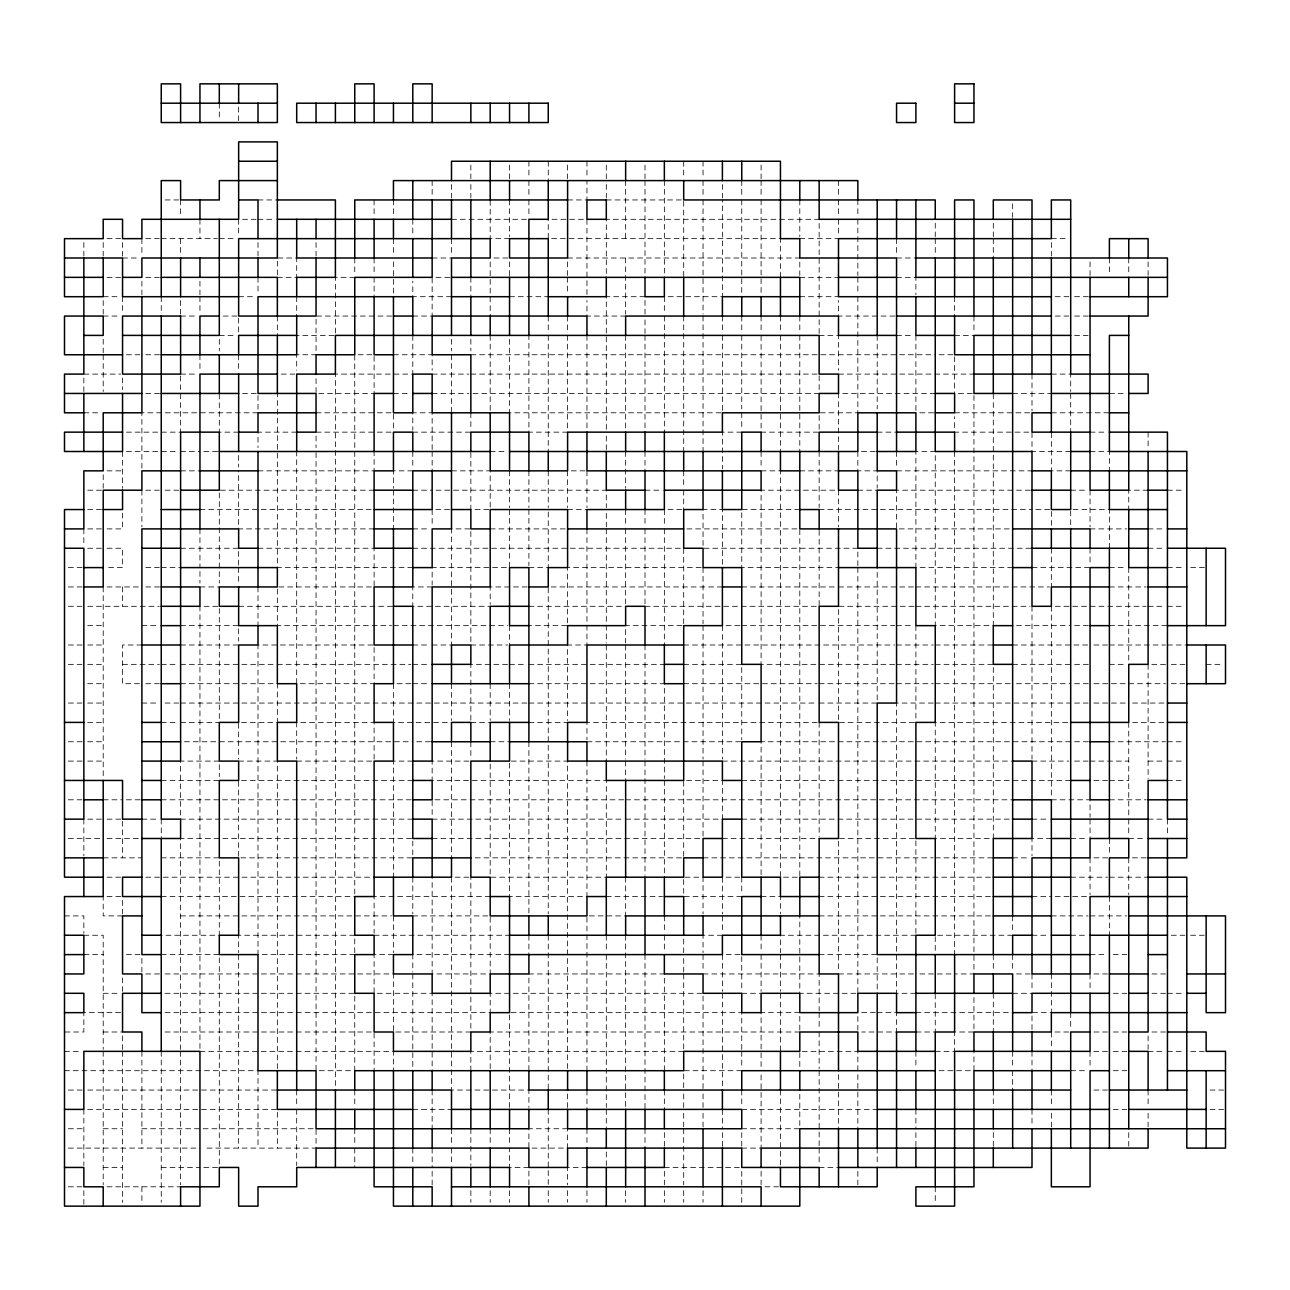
<?xml version="1.0" encoding="UTF-8"?>
<svg xmlns="http://www.w3.org/2000/svg" width="1290" height="1290" viewBox="0 0 1290 1290"><rect width="100%" height="100%" fill="white"/><g stroke="black" fill="none" stroke-linecap="round" stroke-linejoin="round"><path stroke-width="0.75" stroke-dasharray="5 3.75" d="M165.12 199.95L178.665 199.95M258 199.95L277.35 199.95M567.6 199.95L586.95 199.95L586.95 180.6M606.3 199.95L683.7 199.95L683.7 277.35M242.52 219.3L256.065 219.3M258 219.3L275.415 219.3M451.5 219.3L528.9 219.3M552.12 219.3L586.95 219.3L586.95 294.765M107.07 238.65L120.615 238.65M145.77 238.65L159.315 238.65M161.25 238.65L217.365 238.65M219.3 238.65L236.715 238.65M509.55 238.65L490.2 238.65L490.2 199.95M799.8 238.65L838.5 238.65M1051.35 238.65L1068.765 238.65M122.55 258L139.965 258M432.15 258L451.5 258M494.07 258L509.55 258M567.6 258L799.8 258L799.8 275.415M896.55 258L915.9 258M107.07 277.35L120.615 277.35M145.77 277.35L159.315 277.35M277.35 277.35L296.7 277.35L296.7 258L277.35 258L277.35 275.415M354.75 277.35L335.4 277.35L335.4 335.4L296.7 335.4M436.02 277.35L451.5 277.35M799.8 277.35L838.5 277.35M896.55 277.35L915.9 277.35L915.9 294.765M103.2 296.7L120.615 296.7M238.65 296.7L256.065 296.7M451.5 296.7L412.8 296.7L412.8 281.22M509.55 296.7L548.25 296.7M668.22 296.7L722.4 296.7L722.4 199.95M799.8 296.7L838.5 296.7M1055.22 296.7L1068.765 296.7M1074.57 296.7L1090.05 296.7M103.2 316.05L120.615 316.05M180.6 316.05L198.015 316.05M223.17 316.05L238.65 316.05L238.65 333.465M374.1 316.05L316.05 316.05L316.05 354.75L296.7 354.75L296.7 370.23M377.97 316.05L393.45 316.05M412.8 316.05L432.15 316.05L432.15 277.35M625.65 316.05L586.95 316.05L586.95 300.57M877.2 316.05L838.5 316.05L838.5 300.57M881.07 316.05L896.55 316.05M1055.22 316.05L1068.765 316.05M1074.57 316.05L1090.05 316.05M219.3 335.4L236.715 335.4M819.15 335.4L838.5 335.4L838.5 370.23M896.55 335.4L913.965 335.4M954.6 335.4L973.95 335.4M1074.57 335.4L1088.115 335.4M126.42 354.75L139.965 354.75M145.77 354.75L161.25 354.75M393.45 354.75L432.15 354.75L432.15 370.23M470.85 354.75L935.25 354.75M939.12 354.75L954.6 354.75L954.6 393.45M83.85 374.1L120.615 374.1M180.6 374.1L198.015 374.1M281.22 374.1L294.765 374.1M432.15 374.1L468.915 374.1M470.85 374.1L819.15 374.1L819.15 393.45L470.85 393.45M838.5 374.1L973.95 374.1M1051.35 374.1L1070.7 374.1L1070.7 391.515M145.77 393.45L161.25 393.45M242.52 393.45L258 393.45L258 412.8L141.9 412.8L141.9 470.85M393.45 393.45L410.865 393.45M432.15 393.45L468.915 393.45M935.25 393.45L838.5 393.45L838.5 449.565M958.47 393.45L973.95 393.45L973.95 973.95L954.6 973.95M1012.65 393.45L1051.35 393.45M1109.4 393.45L1126.815 393.45M83.85 412.8L101.265 412.8M316.05 412.8L393.45 412.8L393.45 430.215M919.77 412.8L935.25 412.8M954.6 412.8L1032 412.8M1051.35 412.8L1109.4 412.8M126.42 432.15L180.6 432.15L180.6 393.45M238.65 432.15L219.3 432.15L219.3 393.45M296.7 432.15L258 432.15L258 447.63M316.05 432.15L393.45 432.15M412.8 432.15L470.85 432.15M567.6 432.15L528.9 432.15L528.9 335.4M741.75 432.15L722.4 432.15L722.4 468.915M877.2 432.15L896.55 432.15M1090.05 432.15L1107.465 432.15M126.42 451.5L178.665 451.5M180.6 451.5L199.95 451.5M203.82 451.5L219.3 451.5M490.2 451.5L507.615 451.5M875.265 451.5L857.85 451.5L857.85 470.85L877.2 470.85L877.2 488.265M1070.7 451.5L1032 451.5L1032 432.15L954.6 432.15L954.6 416.67M1090.05 451.5L1109.4 451.5L1109.4 470.85M107.07 470.85L122.55 470.85M180.6 470.85L199.95 470.85M258 470.85L374.1 470.85L374.1 451.5M412.8 470.85L393.45 470.85L393.45 488.265M451.5 470.85L490.2 470.85L490.2 509.55L470.85 509.55L470.85 451.5M585.015 470.85L567.6 470.85L567.6 507.615M761.1 470.85L780.45 470.85L780.45 877.2L799.8 877.2L799.8 528.9L683.7 528.9M799.8 470.85L838.5 470.85M896.55 470.85L1032 470.85M1070.7 470.85L1051.35 470.85L1051.35 432.15M87.72 490.2L103.2 490.2M145.77 490.2L159.315 490.2M165.12 490.2L178.665 490.2M374.1 490.2L219.3 490.2L219.3 583.08M412.8 490.2L432.15 490.2M436.02 490.2L606.3 490.2L606.3 507.615M645 490.2L662.415 490.2M857.85 490.2L877.2 490.2M1012.65 490.2L896.55 490.2L896.55 528.9L1012.65 528.9M1016.52 490.2L1032 490.2M1070.7 490.2L1088.115 490.2M1148.1 490.2L1128.75 490.2L1128.75 509.55M1167.45 490.2L1184.865 490.2M87.72 509.55L103.2 509.55M199.95 509.55L374.1 509.55M449.565 509.55L432.15 509.55L432.15 526.965M567.6 509.55L586.95 509.55M681.765 509.55L664.35 509.55L664.35 526.965M799.8 509.55L741.75 509.55L741.75 567.6L838.5 567.6M819.15 509.55L1032 509.55M1035.87 509.55L1051.35 509.55L1051.35 526.965M87.72 528.9L103.2 528.9M107.07 528.9L122.55 528.9L122.55 509.55M374.1 528.9L238.65 528.9L238.65 470.85M412.8 528.9L430.215 528.9M490.2 528.9L567.6 528.9M1090.05 528.9L1126.815 528.9M1148.1 528.9L1165.515 528.9M87.72 548.25L103.2 548.25M107.07 548.25L122.55 548.25L122.55 567.6L107.07 567.6M180.6 548.25L238.65 548.25L238.65 565.665M258 548.25L374.1 548.25L374.1 586.95L277.35 586.95L277.35 625.65L391.515 625.65M412.8 548.25L683.7 548.25L683.7 625.65L625.65 625.65M877.2 548.25L1032 548.25M1148.1 548.25L1165.515 548.25M68.37 567.6L83.85 567.6M145.77 567.6L159.315 567.6M161.25 567.6L180.6 567.6M412.8 567.6L277.35 567.6L277.35 393.45M528.9 567.6L548.25 567.6L548.25 509.55M701.115 567.6L567.6 567.6L567.6 625.65L528.9 625.65M1012.65 567.6L915.9 567.6L915.9 451.5L935.25 451.5L935.25 625.65L993.3 625.65L993.3 393.45M1032 567.6L1090.05 567.6M1109.4 567.6L1126.815 567.6M1167.45 567.6L1184.865 567.6M1190.67 567.6L1206.15 567.6M68.37 586.95L83.85 586.95M107.07 586.95L141.9 586.95M145.77 586.95L161.25 586.95M199.95 586.95L219.3 586.95M432.15 586.95L412.8 586.95L412.8 606.3L490.2 606.3M509.55 586.95L490.2 586.95L490.2 604.365M513.42 586.95L528.9 586.95M722.4 586.95L548.25 586.95L548.25 913.965M741.75 586.95L836.565 586.95M838.5 586.95L913.965 586.95M915.9 586.95L1049.415 586.95M1109.4 586.95L1146.165 586.95M68.37 606.3L81.915 606.3M87.72 606.3L159.315 606.3M238.65 606.3L393.45 606.3M528.9 606.3L625.65 606.3M645 606.3L819.15 606.3L819.15 528.9M913.965 606.3L838.5 606.3L838.5 722.4L915.9 722.4M915.9 606.3L1030.065 606.3M1055.22 606.3L1146.165 606.3M1148.1 606.3L1165.515 606.3M1167.45 606.3L1184.865 606.3M87.72 625.65L103.2 625.65M141.9 625.65L159.315 625.65M180.6 625.65L238.65 625.65L238.65 641.13M393.45 625.65L507.615 625.65M739.815 625.65L722.4 625.65L722.4 759.165M741.75 625.65L894.615 625.65M896.55 625.65L913.965 625.65M1016.52 625.65L1070.7 625.65M1074.57 625.65L1090.05 625.65M1109.4 625.65L1167.45 625.65M68.37 645L83.85 645M87.72 645L103.2 645M141.9 645L122.55 645L122.55 683.7L141.9 683.7M180.6 645L238.65 645M412.8 645L430.215 645M432.15 645L451.5 645L451.5 528.9L470.85 528.9L470.85 643.065M470.85 645L507.615 645M683.7 645L894.615 645M896.55 645L933.315 645M935.25 645L993.3 645M1012.65 645L1090.05 645M1093.92 645L1107.465 645M1109.4 645L1165.515 645M1167.45 645L1186.8 645M68.37 664.35L81.915 664.35M87.72 664.35L103.2 664.35M122.55 664.35L159.315 664.35M161.25 664.35L178.665 664.35M180.6 664.35L275.415 664.35M277.35 664.35L410.865 664.35M412.8 664.35L430.215 664.35M507.615 664.35L470.85 664.35L470.85 720.465M509.55 664.35L526.965 664.35M528.9 664.35L664.35 664.35M683.7 664.35L741.75 664.35L741.75 739.815M894.615 664.35L761.1 664.35L761.1 490.2L838.5 490.2L838.5 526.965M896.55 664.35L933.315 664.35M935.25 664.35L993.3 664.35L993.3 838.5L935.25 838.5L935.25 722.4L1068.765 722.4M1012.65 664.35L1070.7 664.35M1074.57 664.35L1090.05 664.35M1109.4 664.35L1126.815 664.35M1165.515 664.35L1148.1 664.35L1148.1 778.515M1171.32 664.35L1184.865 664.35M1206.15 664.35L1223.565 664.35M87.72 683.7L103.2 683.7M145.77 683.7L159.315 683.7M180.6 683.7L277.35 683.7L277.35 722.4L238.65 722.4L238.65 759.165M410.865 683.7L393.45 683.7L393.45 722.4L451.5 722.4M412.8 683.7L430.215 683.7M528.9 683.7L664.35 683.7L664.35 778.515M683.7 683.7L817.215 683.7M819.15 683.7L894.615 683.7M896.55 683.7L933.315 683.7M935.25 683.7L1012.65 683.7M1016.52 683.7L1070.7 683.7M1074.57 683.7L1090.05 683.7M1093.92 683.7L1126.815 683.7M1128.75 683.7L1165.515 683.7M1171.32 683.7L1184.865 683.7M68.37 703.05L81.915 703.05M87.72 703.05L103.2 703.05M141.9 703.05L159.315 703.05M165.12 703.05L178.665 703.05M180.6 703.05L526.965 703.05M528.9 703.05L817.215 703.05M819.15 703.05L877.2 703.05L877.2 567.6M933.315 703.05L896.55 703.05L896.55 993.3L915.9 993.3M935.25 703.05L1070.7 703.05M1074.57 703.05L1088.115 703.05M1093.92 703.05L1126.815 703.05M1132.62 703.05L1167.45 703.05M87.72 722.4L103.2 722.4M161.25 722.4L178.665 722.4M180.6 722.4L219.3 722.4M470.85 722.4L490.2 722.4M528.9 722.4L567.6 722.4M817.215 722.4L586.95 722.4L586.95 739.815M1132.62 722.4L1165.515 722.4M68.37 741.75L83.85 741.75M87.72 741.75L103.2 741.75M184.47 741.75L412.8 741.75M416.67 741.75L432.15 741.75M490.2 741.75L509.55 741.75M586.95 741.75L741.75 741.75M1070.7 741.75L761.1 741.75L761.1 877.2M1074.57 741.75L1090.05 741.75M1109.4 741.75L1165.515 741.75M1167.45 741.75L1184.865 741.75M68.37 761.1L83.85 761.1M87.72 761.1L103.2 761.1M238.65 761.1L277.35 761.1L277.35 1070.7M296.7 761.1L374.1 761.1M412.8 761.1L393.45 761.1L393.45 877.2M468.915 761.1L432.15 761.1L432.15 780.45L606.3 780.45L606.3 877.2L490.2 877.2L490.2 761.1M722.4 761.1L1012.65 761.1M1032 761.1L1068.765 761.1M1074.57 761.1L1088.115 761.1M1090.05 761.1L1128.75 761.1M1148.1 761.1L1165.515 761.1M1167.45 761.1L1184.865 761.1M161.25 780.45L219.3 780.45M412.8 780.45L238.65 780.45L238.65 857.85L412.8 857.85L412.8 838.5L180.6 838.5L180.6 1049.415M741.75 780.45L1070.7 780.45M1093.92 780.45L1107.465 780.45M1109.4 780.45L1128.75 780.45M1167.45 780.45L1184.865 780.45M68.37 799.8L81.915 799.8M103.2 799.8L122.55 799.8M126.42 799.8L141.9 799.8M161.25 799.8L412.8 799.8M623.715 799.8L432.15 799.8L432.15 817.215M625.65 799.8L1012.65 799.8M1051.35 799.8L1090.05 799.8L1090.05 817.215M1109.4 799.8L1146.165 799.8M87.72 819.15L103.2 819.15M107.07 819.15L122.55 819.15L122.55 857.85M141.9 819.15L159.315 819.15M412.8 819.15L180.6 819.15L180.6 761.1L219.3 761.1L219.3 776.58M432.15 819.15L623.715 819.15M625.65 819.15L722.4 819.15L722.4 780.45L683.7 780.45L683.7 857.85L470.85 857.85M741.75 819.15L1012.65 819.15M1032 819.15L1049.415 819.15M1148.1 819.15L1165.515 819.15M68.37 838.5L103.2 838.5M107.07 838.5L141.9 838.5M432.15 838.5L703.05 838.5M722.4 838.5L819.15 838.5M1051.35 838.5L1032 838.5L1032 855.915M1070.7 838.5L1088.115 838.5M1128.75 838.5L1146.165 838.5M103.2 857.85L141.9 857.85M161.25 857.85L219.3 857.85L219.3 935.25L161.25 935.25M703.05 857.85L933.315 857.85M935.25 857.85L993.3 857.85M1012.65 857.85L1030.065 857.85M1093.92 857.85L1109.4 857.85M1146.165 857.85L1128.75 857.85L1128.75 894.615M107.07 877.2L120.615 877.2M145.77 877.2L374.1 877.2M468.915 877.2L451.5 877.2L451.5 1090.05L528.9 1090.05L528.9 1107.465M739.815 877.2L722.4 877.2L722.4 913.965M819.15 877.2L993.3 877.2M1070.7 877.2L1107.465 877.2M1109.4 877.2L1148.1 877.2M107.07 896.55L122.55 896.55M161.25 896.55L354.75 896.55M490.2 896.55L374.1 896.55L374.1 933.315M606.3 896.55L662.415 896.55M741.75 896.55L683.7 896.55L683.7 877.2L703.05 877.2L703.05 913.965M761.1 896.55L780.45 896.55L780.45 913.965M819.15 896.55L993.3 896.55M1032 896.55L1051.35 896.55M1055.22 896.55L1090.05 896.55M64.5 915.9L83.85 915.9L83.85 933.315M122.55 915.9L103.2 915.9L103.2 896.55M180.6 915.9L391.515 915.9M412.8 915.9L490.2 915.9L490.2 973.95L432.15 973.95L432.15 877.2M819.15 915.9L993.3 915.9M1051.35 915.9L1088.115 915.9M1090.05 915.9L1126.815 915.9M83.85 935.25L103.2 935.25L103.2 1049.415M374.1 935.25L509.55 935.25M722.4 935.25L703.05 935.25L703.05 952.665M915.9 935.25L780.45 935.25L780.45 952.665M1012.65 935.25L935.25 935.25L935.25 952.665M1032 935.25L1049.415 935.25M1070.7 935.25L1088.115 935.25M1171.32 935.25L1184.865 935.25M1190.67 935.25L1204.215 935.25M83.85 954.6L103.2 954.6M126.42 954.6L139.965 954.6M161.25 954.6L219.3 954.6L219.3 1165.515M354.75 954.6L258 954.6L258 645L374.1 645L374.1 683.7L296.7 683.7L296.7 451.5M393.45 954.6L374.1 954.6L374.1 993.3L432.15 993.3L432.15 1070.7M509.55 954.6L412.8 954.6L412.8 972.015M726.27 954.6L741.75 954.6L741.75 991.365M819.15 954.6L877.2 954.6L877.2 991.365M1090.05 954.6L1107.465 954.6M1113.27 954.6L1126.815 954.6M145.77 973.95L161.25 973.95M165.12 973.95L393.45 973.95L393.45 1032L470.85 1032L470.85 877.2M703.05 973.95L819.15 973.95L819.15 1010.715M838.5 973.95L915.9 973.95M919.77 973.95L952.665 973.95M1016.52 973.95L1030.065 973.95M1093.92 973.95L1107.465 973.95M1151.97 973.95L1165.515 973.95M103.2 993.3L120.615 993.3M165.12 993.3L354.75 993.3L354.75 1070.7L316.05 1070.7L316.05 451.5M741.75 993.3L761.1 993.3M855.915 993.3L799.8 993.3L799.8 915.9M1012.65 993.3L1032 993.3M1113.27 993.3L1126.815 993.3M1151.97 993.3L1165.515 993.3M1167.45 993.3L1184.865 993.3M120.615 1012.65L83.85 1012.65L83.85 1032L64.5 1032M165.12 1012.65L490.2 1012.65L490.2 993.3L703.05 993.3L703.05 1090.05M861.72 1012.65L875.265 1012.65M877.2 1012.65L896.55 1012.65L896.55 1032L861.72 1032M915.9 1012.65L1012.65 1012.65M103.2 1032L122.55 1032M165.12 1032L374.1 1032L374.1 1070.7M799.8 1032L490.2 1032L490.2 1070.7M915.9 1032L935.25 1032L935.25 993.3M1068.765 1032L1051.35 1032L1051.35 1049.415M1093.92 1032L1107.465 1032M1113.27 1032L1126.815 1032M1151.97 1032L1165.515 1032M64.5 1051.35L81.915 1051.35M199.95 1051.35L393.45 1051.35L393.45 1070.7M683.7 1051.35L470.85 1051.35L470.85 1070.7M935.25 1051.35L954.6 1051.35L954.6 1032L973.95 1032L973.95 993.3M1107.465 1051.35L1090.05 1051.35L1090.05 1068.765M1113.27 1051.35L1126.815 1051.35M1148.1 1051.35L1165.515 1051.35M1167.45 1051.35L1184.865 1051.35M1190.67 1051.35L1204.215 1051.35M64.5 1070.7L258 1070.7L258 1148.1M741.75 1070.7L683.7 1070.7L683.7 1088.115M939.12 1070.7L973.95 1070.7L973.95 1051.35M1070.7 1070.7L1088.115 1070.7M1113.27 1070.7L1126.815 1070.7M68.37 1090.05L83.85 1090.05M87.72 1090.05L277.35 1090.05M1093.92 1090.05L1107.465 1090.05M1210.02 1090.05L1223.565 1090.05M87.72 1109.4L277.35 1109.4L277.35 1148.1M412.8 1109.4L451.5 1109.4M741.75 1109.4L877.2 1109.4M1113.27 1109.4L1126.815 1109.4M1210.02 1109.4L1223.565 1109.4M68.37 1128.75L83.85 1128.75M103.2 1128.75L122.55 1128.75M141.9 1128.75L316.05 1128.75L316.05 1148.1L203.82 1148.1M741.75 1128.75L799.8 1128.75L799.8 1090.05M68.37 1148.1L199.95 1148.1M741.75 1148.1L761.1 1148.1L761.1 1074.57M103.2 1167.45L122.55 1167.45M161.25 1167.45L199.95 1167.45M203.82 1167.45L219.3 1167.45M586.95 1167.45L567.6 1167.45L567.6 1184.865M664.35 1167.45L739.815 1167.45M819.15 1167.45L838.5 1167.45M68.37 1186.8L81.915 1186.8M107.07 1186.8L180.6 1186.8M764.97 1186.8L778.515 1186.8M1167.45 819.15L1167.45 836.565M1148.1 261.87L1148.1 275.415M1148.1 432.15L1148.1 449.565M1148.1 1035.87L1148.1 1049.415M1148.1 1090.05L1148.1 1107.465M1148.1 1113.27L1148.1 1126.815M1128.75 258L1128.75 275.415M1128.75 567.6L1128.75 662.415M1128.75 722.4L1128.75 817.215M1128.75 819.15L1128.75 836.565M1128.75 1132.62L1128.75 1146.165M1109.4 258L1109.4 275.415M1109.4 548.25L1109.4 509.55L1070.7 509.55L1070.7 526.965M1109.4 838.5L1109.4 855.915M1109.4 896.55L1109.4 935.25M1090.05 261.87L1090.05 275.415M1090.05 490.2L1090.05 526.965M1090.05 548.25L1090.05 565.665M1090.05 819.15L1090.05 838.5M1090.05 857.85L1090.05 894.615M1090.05 973.95L1090.05 991.365M1070.7 393.45L1070.7 432.15M1070.7 1012.65L1070.7 1030.065M1051.35 242.52L1051.35 256.065M1051.35 548.25L1051.35 586.95M1051.35 606.3L1051.35 797.865M1051.35 973.95L1051.35 1012.65L1032 1012.65L1032 1032M1051.35 1090.05L1051.35 1107.465M1051.35 1113.27L1051.35 1128.75M1032 374.1L1032 410.865M1032 606.3L1032 759.165M1032 973.95L1032 991.365M1032 1051.35L1032 1070.7M1032 1109.4L1032 1126.815M1012.65 203.82L1012.65 217.365M1012.65 915.9L1012.65 933.315M1012.65 954.6L1012.65 972.015M1012.65 1051.35L1012.65 1068.765M1012.65 1070.7L1012.65 1090.05M993.3 223.17L993.3 236.715M993.3 238.65L993.3 258M993.3 954.6L993.3 972.015M993.3 993.3L993.3 1032M993.3 1090.05L993.3 1107.465M993.3 1132.62L993.3 1148.1M973.95 316.05L973.95 333.465M954.6 296.7L954.6 316.05M954.6 451.5L954.6 954.6M935.25 223.17L935.25 236.715M935.25 238.65L935.25 256.065M935.25 1186.8L935.25 1204.215M915.9 335.4L915.9 410.865M915.9 625.65L915.9 720.465M915.9 933.315L915.9 838.5L838.5 838.5L838.5 972.015M915.9 1051.35L915.9 1068.765M915.9 1109.4L915.9 1128.75M915.9 1132.62L915.9 1148.1M896.55 238.65L896.55 256.065M896.55 451.5L896.55 468.915M877.2 335.4L877.2 408.93M877.2 1148.1L877.2 1165.515M857.85 199.95L857.85 217.365M857.85 219.3L857.85 275.415M857.85 277.35L857.85 294.765M857.85 296.7L857.85 412.8L819.15 412.8L819.15 432.15L761.1 432.15L761.1 335.4M857.85 565.665L857.85 548.25L703.05 548.25L703.05 509.55L722.4 509.55L722.4 567.6M857.85 567.6L857.85 993.3M857.85 1016.52L857.85 1030.065M857.85 1070.7L857.85 1051.35L799.8 1051.35L799.8 1068.765M857.85 1074.57L857.85 1128.75M857.85 1171.32L857.85 1184.865M838.5 180.6L838.5 198.015M838.5 199.95L838.5 217.365M838.5 219.3L838.5 236.715M838.5 1074.57L838.5 1128.75M819.15 333.465L819.15 219.3L606.3 219.3L606.3 277.35M819.15 451.5L819.15 507.615M819.15 722.4L819.15 836.565M819.15 1012.65L819.15 1030.065M819.15 1032L819.15 1068.765M819.15 1070.7L819.15 1146.165M819.15 1148.1L819.15 1165.515M799.8 199.95L799.8 236.715M799.8 316.05L799.8 333.465M799.8 335.4L799.8 451.5M799.8 1030.065L799.8 1012.65L761.1 1012.65L761.1 1070.7M780.45 277.35L780.45 238.65L548.25 238.65L548.25 219.3M780.45 316.05L780.45 333.465M780.45 335.4L780.45 451.5M780.45 954.6L780.45 991.365M780.45 993.3L780.45 1051.35M780.45 1090.05L780.45 1167.45M761.1 165.12L761.1 178.665M761.1 180.6L761.1 198.015M761.1 199.95L761.1 296.7M761.1 316.05L761.1 333.465M761.1 451.5L761.1 468.915M761.1 935.25L761.1 952.665M761.1 954.6L761.1 991.365M761.1 1171.32L761.1 1184.865M741.75 180.6L741.75 198.015M741.75 199.95L741.75 294.765M741.75 316.05L741.75 333.465M741.75 335.4L741.75 408.93M741.75 412.8L741.75 430.215M741.75 877.2L741.75 894.615M741.75 1049.415L741.75 1012.65L509.55 1012.65L509.55 1107.465M741.75 1051.35L741.75 1068.765M741.75 1090.05L741.75 1107.465M741.75 1132.62L741.75 1146.165M741.75 1171.32L741.75 1206.15M722.4 184.47L722.4 198.015M722.4 316.05L722.4 333.465M722.4 335.4L722.4 412.8L509.55 412.8L509.55 335.4M722.4 915.9L722.4 933.315M722.4 954.6L722.4 991.365M722.4 993.3L722.4 1090.05M722.4 1109.4L722.4 1128.75M722.4 1132.62L722.4 1148.1M703.05 161.25L703.05 178.665M703.05 180.6L703.05 198.015M703.05 199.95L703.05 314.115M703.05 316.05L703.05 451.5M703.05 567.6L703.05 623.715M703.05 625.65L703.05 759.165M703.05 761.1L703.05 836.565M703.05 954.6L703.05 972.015M703.05 1093.92L703.05 1107.465M703.05 1113.27L703.05 1128.75M703.05 1190.67L703.05 1202.28M683.7 161.25L683.7 178.665M683.7 316.05L683.7 451.5M683.7 470.85L683.7 488.265M683.7 490.2L683.7 509.55M683.7 939.12L683.7 952.665M683.7 958.47L683.7 972.015M683.7 973.95L683.7 1049.415M683.7 1093.92L683.7 1107.465M683.7 1113.27L683.7 1126.815M683.7 1128.75L683.7 1184.865M683.7 1190.67L683.7 1202.28M664.35 180.6L664.35 275.415M664.35 296.7L664.35 314.115M664.35 316.05L664.35 432.15M664.35 528.9L664.35 645M664.35 780.45L664.35 877.2M664.35 915.9L664.35 933.315M664.35 935.25L664.35 952.665M664.35 1070.7L664.35 973.95L528.9 973.95L528.9 1070.7M664.35 1090.05L664.35 1109.4M664.35 1132.62L664.35 1146.165M664.35 1171.32L664.35 1184.865M664.35 1190.67L664.35 1202.28M645 165.12L645 178.665M645 180.6L645 277.35M645 314.115L645 296.7L606.3 296.7L606.3 430.215M645 319.92L645 333.465M645 335.4L645 432.15M645 451.5L645 470.85M645 509.55L645 526.965M645 528.9L645 604.365M645 645L645 759.165M645 761.1L645 875.265M645 954.6L645 1109.4M645 1128.75L645 1148.1M625.65 180.6L625.65 238.65M625.65 258L625.65 314.115M625.65 335.4L625.65 430.215M625.65 451.5L625.65 488.265M625.65 509.55L625.65 526.965M625.65 528.9L625.65 604.365M625.65 629.52L625.65 643.065M625.65 645L625.65 759.165M625.65 761.1L625.65 780.45M625.65 877.2L625.65 915.9L586.95 915.9L586.95 1070.7M625.65 935.25L625.65 1107.465M625.65 1190.67L625.65 1202.28M606.3 165.12L606.3 178.665M606.3 184.47L606.3 198.015M606.3 436.02L606.3 449.565M606.3 513.42L606.3 526.965M606.3 528.9L606.3 643.065M606.3 645L606.3 761.1M606.3 935.25L606.3 952.665M606.3 954.6L606.3 1107.465M606.3 1109.4L606.3 1128.75M606.3 1151.97L606.3 1165.515M586.95 161.25L586.95 178.665M586.95 335.4L586.95 430.215M586.95 470.85L586.95 507.615M586.95 528.9L586.95 645L567.6 645L567.6 720.465M586.95 761.1L586.95 896.55L509.55 896.55L509.55 761.1L567.6 761.1L567.6 1070.7M586.95 1090.05L586.95 1109.4M586.95 1128.75L586.95 1146.165M586.95 1190.67L586.95 1202.28M567.6 165.12L567.6 178.665M567.6 261.87L567.6 275.415M567.6 277.35L567.6 294.765M567.6 316.05L567.6 333.465M567.6 335.4L567.6 430.215M567.6 1093.92L567.6 1107.465M567.6 1190.67L567.6 1202.28M548.25 161.25L548.25 180.6M548.25 316.05L548.25 333.465M548.25 335.4L548.25 451.5M548.25 470.85L548.25 507.615M548.25 935.25L548.25 1090.05M548.25 1109.4L548.25 1184.865M548.25 1190.67L548.25 1202.28M528.9 161.25L528.9 178.665M528.9 180.6L528.9 198.015M528.9 199.95L528.9 217.365M528.9 470.85L528.9 507.615M528.9 509.55L528.9 565.665M528.9 741.75L528.9 915.9M528.9 935.25L528.9 954.6M528.9 1184.865L528.9 1167.45L509.55 1167.45L509.55 1148.1M509.55 165.12L509.55 178.665M509.55 199.95L509.55 236.715M509.55 261.87L509.55 277.35M509.55 470.85L509.55 507.615M509.55 509.55L509.55 567.6L432.15 567.6L432.15 585.015M509.55 625.65L509.55 645M509.55 683.7L509.55 720.465M509.55 1128.75L509.55 1146.165M509.55 1190.67L509.55 1202.28M490.2 261.87L490.2 316.05M490.2 335.4L490.2 412.8M490.2 683.7L490.2 720.465M490.2 1128.75L490.2 1146.165M490.2 1190.67L490.2 1202.28M470.85 165.12L470.85 178.665M470.85 184.47L470.85 198.015M470.85 277.35L470.85 296.7M470.85 339.27L470.85 350.88M470.85 412.8L470.85 430.215M470.85 741.75L470.85 759.165M470.85 1128.75L470.85 1165.515M470.85 1190.67L470.85 1202.28M451.5 184.47L451.5 198.015M451.5 238.65L451.5 256.065M451.5 339.27L451.5 350.88M451.5 354.75L451.5 412.8M451.5 683.7L451.5 720.465M451.5 741.75L451.5 857.85M451.5 1128.75L451.5 1146.165M451.5 1148.1L451.5 1165.515M432.15 180.6L432.15 198.015M432.15 449.565L432.15 412.8L412.8 412.8L412.8 430.215M432.15 451.5L432.15 470.85M432.15 1090.05L432.15 1128.75M432.15 1148.1L432.15 1167.45M432.15 1171.32L432.15 1186.8M412.8 219.3L412.8 236.715M412.8 335.4L412.8 374.1L335.4 374.1L335.4 1090.05M412.8 451.5L412.8 468.915M412.8 877.2L412.8 913.965M412.8 973.95L412.8 1070.7M412.8 1148.1L412.8 1165.515M393.45 199.95L393.45 217.365M393.45 238.65L393.45 256.065M393.45 261.87L393.45 296.7M393.45 490.2L393.45 528.9M393.45 915.9L393.45 952.665M374.1 199.95L374.1 217.365M374.1 258L374.1 275.415M374.1 277.35L374.1 296.7M374.1 759.165L374.1 722.4L296.7 722.4L296.7 759.165M354.75 258L354.75 275.415M354.75 447.63L354.75 354.75L374.1 354.75L374.1 393.45L316.05 393.45L316.05 374.1M354.75 451.5L354.75 894.615M354.75 952.665L354.75 935.25L238.65 935.25L238.65 952.665M354.75 1090.05L354.75 1107.465M354.75 1128.75L354.75 1146.165M354.75 1148.1L354.75 1167.45M316.05 242.52L316.05 256.065M316.05 436.02L316.05 447.63M296.7 296.7L296.7 316.05M296.7 1090.05L296.7 1107.465M296.7 1109.4L296.7 1165.515M277.35 316.05L277.35 335.4M258 242.52L258 256.065M258 277.35L258 294.765M258 586.95L258 625.65M238.65 107.07L238.65 120.615M238.65 219.3L238.65 236.715M238.65 354.75L238.65 370.23M238.65 455.37L238.65 466.98M238.65 567.6L238.65 583.08M238.65 954.6L238.65 1148.1M219.3 103.2L219.3 120.615M219.3 339.27L219.3 350.88M219.3 718.53L219.3 606.3L199.95 606.3L199.95 1049.415M199.95 219.3L199.95 238.65M199.95 281.22L199.95 294.765M199.95 296.7L199.95 314.115M199.95 354.75L199.95 370.23M199.95 528.9L199.95 567.6M199.95 571.47L199.95 583.08M180.6 199.95L180.6 217.365M180.6 238.65L180.6 256.065M180.6 300.57L180.6 314.115M180.6 376.035L180.6 389.58M180.6 1051.35L180.6 1184.865M161.25 296.7L161.25 314.115M161.25 819.15L161.25 838.5M161.25 1051.35L161.25 1202.28M141.9 238.65L141.9 256.065M141.9 281.22L141.9 294.765M141.9 490.2L141.9 526.965M141.9 958.47L141.9 972.015M141.9 1051.35L141.9 1148.1M141.9 1186.8L141.9 1202.28M122.55 242.52L122.55 256.065M122.55 296.7L122.55 314.115M122.55 377.97L122.55 389.58M122.55 451.5L122.55 488.265M122.55 586.95L122.55 606.3M122.55 900.42L122.55 913.965M122.55 977.82L122.55 991.365M122.55 1035.87L122.55 1049.415M122.55 1051.35L122.55 1202.28M103.2 242.52L103.2 256.065M103.2 300.57L103.2 314.115M103.2 339.27L103.2 352.815M103.2 354.75L103.2 391.515M103.2 474.72L103.2 488.265M103.2 586.95L103.2 776.58M103.2 1051.35L103.2 1184.865M83.85 242.52L83.85 256.065M83.85 377.97L83.85 391.515M83.85 528.9L83.85 546.315M83.85 819.15L83.85 855.915M83.85 1109.4L83.85 1165.515M83.85 1190.67L83.85 1204.215M567.6 1128.75L528.9 1128.75L528.9 1148.1L567.6 1148.1L567.6 1128.75"/><path stroke-width="1.5" d="M161.25 103.2L277.35 103.2M954.6 103.2L973.95 103.2M238.65 161.25L277.35 161.25M277.35 180.6L219.3 180.6L219.3 199.95L180.6 199.95L180.6 180.6L161.25 180.6L161.25 296.7M238.65 199.95L258 199.95L258 238.65M277.35 199.95L335.4 199.95L335.4 277.35L296.7 277.35L296.7 296.7M567.6 199.95L354.75 199.95L354.75 258M277.35 219.3L451.5 219.3M1070.7 219.3L819.15 219.3L819.15 180.6M64.5 258L122.55 258L122.55 296.7L238.65 296.7M432.15 258L296.7 258L296.7 219.3M915.9 258L1167.45 258L1167.45 296.7L1090.05 296.7M64.5 277.35L103.2 277.35M122.55 277.35L141.9 277.35L141.9 258L277.35 258L277.35 141.9L238.65 141.9L238.65 219.3L141.9 219.3L141.9 238.65L122.55 238.65L122.55 219.3L103.2 219.3L103.2 238.65L64.5 238.65L64.5 296.7L103.2 296.7L103.2 258M161.25 277.35L277.35 277.35L277.35 316.05M451.5 277.35L799.8 277.35L799.8 316.05M838.5 277.35L896.55 277.35M1167.45 277.35L915.9 277.35L915.9 199.95M451.5 296.7L509.55 296.7M548.25 296.7L606.3 296.7L606.3 277.35M799.8 296.7L722.4 296.7L722.4 316.05M1051.35 296.7L838.5 296.7L838.5 238.65L1051.35 238.65L1051.35 199.95L1070.7 199.95L1070.7 374.1L1148.1 374.1L1148.1 393.45L1128.75 393.45M219.3 316.05L199.95 316.05L199.95 354.75M393.45 316.05L412.8 316.05M896.55 316.05L1051.35 316.05M1090.05 316.05L1148.1 316.05L1148.1 277.35M83.85 335.4L103.2 335.4L103.2 316.05L64.5 316.05L64.5 354.75L122.55 354.75M122.55 335.4L219.3 335.4L219.3 219.3M296.7 335.4L238.65 335.4L238.65 354.75M896.55 335.4L838.5 335.4L838.5 316.05L625.65 316.05L625.65 335.4M954.6 335.4L915.9 335.4L915.9 296.7M1070.7 335.4L973.95 335.4L973.95 393.45L1012.65 393.45M1128.75 335.4L1109.4 335.4L1109.4 451.5L1186.8 451.5L1186.8 857.85L1148.1 857.85M161.25 354.75L296.7 354.75L296.7 316.05M393.45 354.75L374.1 354.75L374.1 296.7M1090.05 354.75L954.6 354.75L954.6 316.05M277.35 374.1L199.95 374.1L199.95 528.9M973.95 374.1L1051.35 374.1M64.5 393.45L141.9 393.45M161.25 393.45L238.65 393.45M393.45 393.45L374.1 393.45L374.1 451.5M412.8 393.45L432.15 393.45M935.25 393.45L954.6 393.45L954.6 412.8L935.25 412.8M1051.35 393.45L1109.4 393.45M83.85 412.8L64.5 412.8L64.5 374.1L83.85 374.1L83.85 258M316.05 412.8L258 412.8L258 432.15L238.65 432.15M1051.35 412.8L1032 412.8L1032 432.15L1090.05 432.15M1109.4 412.8L1128.75 412.8M122.55 432.15L64.5 432.15L64.5 451.5L122.55 451.5L122.55 393.45M296.7 432.15L316.05 432.15L316.05 393.45L258 393.45L258 296.7L412.8 296.7L412.8 335.4M877.2 432.15L819.15 432.15L819.15 451.5M896.55 432.15L954.6 432.15L954.6 451.5M1109.4 432.15L1167.45 432.15L1167.45 819.15L1186.8 819.15M219.3 451.5L490.2 451.5M509.55 451.5L857.85 451.5L857.85 412.8L915.9 412.8L915.9 451.5L877.2 451.5M1070.7 451.5L1090.05 451.5M180.6 470.85L141.9 470.85L141.9 490.2L103.2 490.2L103.2 586.95L83.85 586.95M199.95 470.85L258 470.85M451.5 470.85L412.8 470.85L412.8 586.95L374.1 586.95L374.1 645L412.8 645M799.8 470.85L780.45 470.85L780.45 451.5M838.5 470.85L857.85 470.85L857.85 548.25L877.2 548.25M1032 470.85L1051.35 470.85L1051.35 509.55L1070.7 509.55L1070.7 432.15M1070.7 470.85L1186.8 470.85M180.6 490.2L219.3 490.2L219.3 432.15L180.6 432.15L180.6 761.1L141.9 761.1M374.1 490.2L412.8 490.2M645 490.2L606.3 490.2L606.3 451.5M664.35 490.2L761.1 490.2L761.1 470.85L586.95 470.85L586.95 432.15M857.85 490.2L838.5 490.2L838.5 451.5M1032 490.2L1070.7 490.2M1148.1 490.2L1167.45 490.2M83.85 509.55L64.5 509.55L64.5 877.2L103.2 877.2M103.2 509.55L122.55 509.55L122.55 490.2M161.25 509.55L199.95 509.55M374.1 509.55L432.15 509.55L432.15 470.85M451.5 509.55L470.85 509.55L470.85 528.9L490.2 528.9M799.8 509.55L819.15 509.55L819.15 528.9M1167.45 509.55L1109.4 509.55L1109.4 470.85M64.5 528.9L83.85 528.9L83.85 470.85L103.2 470.85L103.2 412.8L141.9 412.8L141.9 296.7M374.1 528.9L412.8 528.9M567.6 528.9L683.7 528.9M1012.65 528.9L1090.05 528.9L1090.05 548.25M1128.75 528.9L1148.1 528.9M1167.45 528.9L1186.8 528.9M64.5 548.25L83.85 548.25L83.85 819.15L64.5 819.15M141.9 548.25L180.6 548.25M258 548.25L238.65 548.25L238.65 528.9L141.9 528.9L141.9 954.6L161.25 954.6M412.8 548.25L374.1 548.25L374.1 470.85L393.45 470.85L393.45 432.15L412.8 432.15L412.8 451.5M1032 548.25L1148.1 548.25M1167.45 548.25L1225.5 548.25L1225.5 625.65L1167.45 625.65M83.85 567.6L103.2 567.6M180.6 567.6L277.35 567.6L277.35 586.95L219.3 586.95L219.3 606.3L238.65 606.3M412.8 567.6L432.15 567.6L432.15 528.9L451.5 528.9L451.5 412.8M838.5 567.6L915.9 567.6L915.9 625.65L935.25 625.65L935.25 722.4L915.9 722.4L915.9 838.5L935.25 838.5L935.25 935.25L915.9 935.25L915.9 1051.35M1012.65 567.6L1032 567.6M1109.4 567.6L1090.05 567.6L1090.05 799.8L1109.4 799.8M1167.45 567.6L1128.75 567.6L1128.75 509.55M161.25 586.95L199.95 586.95L199.95 606.3L161.25 606.3M528.9 586.95L548.25 586.95L548.25 567.6L567.6 567.6L567.6 509.55L490.2 509.55L490.2 586.95L432.15 586.95L432.15 761.1L412.8 761.1M722.4 586.95L741.75 586.95M1109.4 586.95L1051.35 586.95L1051.35 606.3L1032 606.3L1032 451.5L935.25 451.5L935.25 258M1148.1 586.95L1186.8 586.95M393.45 606.3L412.8 606.3L412.8 838.5L432.15 838.5M528.9 606.3L490.2 606.3L490.2 683.7M161.25 625.65L180.6 625.65M528.9 625.65L509.55 625.65L509.55 567.6L528.9 567.6L528.9 741.75M1012.65 625.65L993.3 625.65L993.3 664.35L1012.65 664.35M1090.05 625.65L1109.4 625.65M141.9 645L180.6 645M683.7 645L586.95 645L586.95 722.4L567.6 722.4L567.6 761.1L722.4 761.1L722.4 780.45L741.75 780.45M993.3 645L1012.65 645M1186.8 645L1225.5 645L1225.5 683.7L1186.8 683.7M432.15 664.35L470.85 664.35L470.85 645L451.5 645L451.5 683.7M664.35 664.35L683.7 664.35M161.25 683.7L180.6 683.7M432.15 683.7L528.9 683.7M683.7 683.7L664.35 683.7L664.35 645M1167.45 703.05L1186.8 703.05M64.5 722.4L83.85 722.4M141.9 722.4L161.25 722.4M528.9 722.4L490.2 722.4L490.2 761.1M1070.7 722.4L1128.75 722.4L1128.75 664.35L1148.1 664.35L1148.1 451.5M1167.45 722.4L1186.8 722.4M141.9 741.75L180.6 741.75M432.15 741.75L490.2 741.75M509.55 741.75L586.95 741.75L586.95 761.1M1090.05 741.75L1109.4 741.75M1012.65 761.1L1032 761.1L1032 838.5L993.3 838.5L993.3 954.6M64.5 780.45L122.55 780.45L122.55 819.15L141.9 819.15M141.9 780.45L161.25 780.45M412.8 780.45L432.15 780.45L432.15 799.8L412.8 799.8M1070.7 780.45L1090.05 780.45M1167.45 780.45L1148.1 780.45L1148.1 1032L1128.75 1032M83.85 799.8L103.2 799.8M141.9 799.8L161.25 799.8M1012.65 799.8L1051.35 799.8L1051.35 973.95M1148.1 799.8L1186.8 799.8M412.8 819.15L432.15 819.15L432.15 877.2M741.75 819.15L722.4 819.15L722.4 877.2L703.05 877.2L703.05 838.5L722.4 838.5M1012.65 819.15L1032 819.15M1051.35 819.15L1148.1 819.15M141.9 838.5L180.6 838.5L180.6 819.15L161.25 819.15L161.25 316.05M1051.35 838.5L1070.7 838.5M1148.1 838.5L1186.8 838.5M64.5 857.85L103.2 857.85M470.85 857.85L412.8 857.85L412.8 877.2M703.05 857.85L683.7 857.85L683.7 877.2L606.3 877.2L606.3 935.25M993.3 857.85L1012.65 857.85M141.9 877.2L122.55 877.2L122.55 896.55L161.25 896.55M374.1 877.2L451.5 877.2L451.5 857.85M819.15 877.2L799.8 877.2L799.8 915.9M993.3 877.2L1070.7 877.2M1148.1 877.2L1186.8 877.2L1186.8 1148.1L1225.5 1148.1L1225.5 1051.35L1206.15 1051.35L1206.15 1032L1167.45 1032M490.2 896.55L509.55 896.55L509.55 1012.65L490.2 1012.65L490.2 1032L470.85 1032L470.85 1051.35L393.45 1051.35L393.45 1032L374.1 1032L374.1 993.3L354.75 993.3L354.75 954.6L374.1 954.6L374.1 935.25L354.75 935.25L354.75 896.55L374.1 896.55L374.1 761.1L393.45 761.1L393.45 722.4L374.1 722.4L374.1 683.7L393.45 683.7L393.45 528.9M606.3 896.55L586.95 896.55L586.95 915.9L490.2 915.9L490.2 877.2L470.85 877.2L470.85 761.1L509.55 761.1L509.55 722.4M664.35 896.55L683.7 896.55L683.7 935.25M761.1 896.55L741.75 896.55L741.75 954.6L819.15 954.6M819.15 896.55L780.45 896.55L780.45 877.2L741.75 877.2L741.75 741.75L761.1 741.75L761.1 664.35L741.75 664.35L741.75 567.6L703.05 567.6L703.05 548.25L683.7 548.25L683.7 509.55L703.05 509.55L703.05 451.5M993.3 896.55L1032 896.55M1186.8 896.55L1090.05 896.55L1090.05 973.95L1032 973.95L1032 857.85L1090.05 857.85L1090.05 838.5L1128.75 838.5L1128.75 857.85L1109.4 857.85L1109.4 896.55M141.9 915.9L122.55 915.9L122.55 973.95L141.9 973.95L141.9 1012.65L161.25 1012.65M819.15 915.9L625.65 915.9L625.65 935.25M993.3 915.9L1051.35 915.9M1128.75 915.9L1225.5 915.9L1225.5 1012.65L1206.15 1012.65L1206.15 915.9M64.5 935.25L83.85 935.25L83.85 973.95L64.5 973.95M141.9 935.25L161.25 935.25M509.55 935.25L703.05 935.25L703.05 915.9M1032 935.25L1012.65 935.25L1012.65 954.6M1051.35 935.25L1070.7 935.25M1090.05 935.25L1167.45 935.25M64.5 954.6L83.85 954.6M509.55 954.6L722.4 954.6L722.4 935.25L780.45 935.25L780.45 915.9M1090.05 954.6L877.2 954.6L877.2 703.05L896.55 703.05L896.55 528.9L799.8 528.9L799.8 451.5M1148.1 954.6L1167.45 954.6M1109.4 973.95L1148.1 973.95M1186.8 973.95L1225.5 973.95M64.5 993.3L83.85 993.3L83.85 1012.65L64.5 1012.65M161.25 993.3L122.55 993.3L122.55 1032L141.9 1032L141.9 1051.35M915.9 993.3L1012.65 993.3M1109.4 993.3L1032 993.3L1032 1012.65L1012.65 1012.65M1128.75 993.3L1148.1 993.3M1186.8 993.3L1206.15 993.3M915.9 1012.65L896.55 1012.65L896.55 993.3L857.85 993.3L857.85 1012.65L799.8 1012.65L799.8 993.3L761.1 993.3L761.1 1012.65L741.75 1012.65L741.75 993.3L703.05 993.3L703.05 973.95L664.35 973.95L664.35 954.6M1186.8 1012.65L1051.35 1012.65L1051.35 1032L973.95 1032L973.95 1051.35M915.9 1032L896.55 1032L896.55 1167.45M1090.05 1032L1070.7 1032L1070.7 1148.1M935.25 1051.35L857.85 1051.35L857.85 1032L799.8 1032L799.8 1051.35L683.7 1051.35L683.7 1070.7L354.75 1070.7L354.75 1090.05M1128.75 1051.35L1148.1 1051.35L1148.1 1090.05M935.25 1070.7L741.75 1070.7L741.75 1090.05M1070.7 1070.7L973.95 1070.7L973.95 1186.8L915.9 1186.8L915.9 1206.15L954.6 1206.15L954.6 1051.35L1090.05 1051.35L1090.05 993.3M1109.4 1070.7L1090.05 1070.7L1090.05 1186.8L1051.35 1186.8L1051.35 1128.75M1167.45 1070.7L1225.5 1070.7M277.35 1090.05L451.5 1090.05L451.5 1128.75M1070.7 1090.05L528.9 1090.05L528.9 1070.7M1109.4 1090.05L1186.8 1090.05M64.5 1109.4L83.85 1109.4L83.85 1051.35L199.95 1051.35L199.95 1206.15L64.5 1206.15L64.5 896.55L103.2 896.55L103.2 780.45M412.8 1109.4L277.35 1109.4L277.35 1070.7M451.5 1109.4L741.75 1109.4L741.75 1128.75L567.6 1128.75L567.6 1109.4M877.2 1109.4L1109.4 1109.4M1128.75 1109.4L1206.15 1109.4M1225.5 1128.75L799.8 1128.75L799.8 1206.15L393.45 1206.15L393.45 1070.7M64.5 1167.45L83.85 1167.45L83.85 1186.8L103.2 1186.8L103.2 1206.15M586.95 1167.45L664.35 1167.45L664.35 1148.1M838.5 1167.45L1032 1167.45L1032 1128.75M451.5 1186.8L761.1 1186.8L761.1 1206.15M1206.15 548.25L1206.15 625.65M1206.15 645L1206.15 683.7M1206.15 1070.7L1206.15 1148.1M1167.45 838.5L1167.45 1090.05M1148.1 258L1148.1 238.65L1109.4 238.65L1109.4 258M1148.1 1128.75L1148.1 1148.1L761.1 1148.1L761.1 1167.45M1128.75 238.65L1128.75 258M1128.75 277.35L1128.75 296.7M1128.75 316.05L1128.75 490.2L1090.05 490.2L1090.05 277.35M1128.75 896.55L1128.75 1128.75M1109.4 548.25L1109.4 838.5M1109.4 935.25L1109.4 1148.1M1070.7 528.9L1070.7 1012.65M1051.35 258L1051.35 432.15M1051.35 528.9L1051.35 548.25M1051.35 1051.35L1051.35 1090.05M1032 374.1L1032 199.95L993.3 199.95L993.3 219.3M1032 1032L1032 1051.35M1032 1070.7L1032 1109.4M1012.65 219.3L1012.65 915.9M1012.65 1051.35L1012.65 973.95L973.95 973.95L973.95 993.3M1012.65 1090.05L1012.65 1148.1M993.3 258L993.3 393.45M993.3 973.95L993.3 993.3M993.3 1032L993.3 1090.05M993.3 1109.4L993.3 1128.75M993.3 1148.1L993.3 1167.45M973.95 316.05L973.95 199.95L954.6 199.95L954.6 296.7M954.6 954.6L954.6 1032L935.25 1032L935.25 1186.8M935.25 219.3L935.25 199.95L683.7 199.95L683.7 180.6M935.25 954.6L935.25 993.3M915.9 1070.7L915.9 1109.4M915.9 1148.1L915.9 1167.45M896.55 199.95L896.55 238.65M896.55 451.5L896.55 258L799.8 258L799.8 238.65L780.45 238.65L780.45 161.25L451.5 161.25L451.5 180.6M877.2 199.95L877.2 335.4M877.2 412.8L877.2 470.85L896.55 470.85L896.55 490.2L877.2 490.2L877.2 567.6M877.2 993.3L877.2 1148.1M877.2 1167.45L877.2 1186.8L780.45 1186.8L780.45 1167.45M857.85 199.95L857.85 180.6L393.45 180.6L393.45 199.95M857.85 1128.75L857.85 1167.45M838.5 528.9L838.5 606.3L819.15 606.3L819.15 722.4L838.5 722.4L838.5 838.5L819.15 838.5L819.15 973.95L838.5 973.95L838.5 1070.7M838.5 1128.75L838.5 1186.8M819.15 1186.8L819.15 1167.45L741.75 1167.45L741.75 1148.1L567.6 1148.1L567.6 1167.45L528.9 1167.45L528.9 1148.1L316.05 1148.1L316.05 1167.45M799.8 180.6L799.8 199.95M799.8 1070.7L799.8 1090.05M780.45 277.35L780.45 316.05M780.45 1051.35L780.45 1090.05M761.1 296.7L761.1 316.05M761.1 451.5L761.1 432.15L741.75 432.15L741.75 509.55L722.4 509.55L722.4 470.85M761.1 877.2L761.1 935.25M741.75 161.25L741.75 180.6M741.75 296.7L741.75 316.05M722.4 161.25L722.4 180.6M722.4 567.6L722.4 625.65L683.7 625.65L683.7 780.45L606.3 780.45L606.3 761.1M722.4 1090.05L722.4 1109.4M722.4 1148.1L722.4 1206.15M703.05 1128.75L703.05 1186.8M683.7 277.35L683.7 316.05M683.7 451.5L683.7 470.85M664.35 161.25L664.35 180.6M664.35 277.35L664.35 296.7L645 296.7L645 277.35M664.35 432.15L664.35 509.55L586.95 509.55L586.95 528.9M664.35 877.2L664.35 915.9M664.35 1070.7L664.35 1090.05M664.35 1109.4L664.35 1128.75M645 432.15L645 451.5M645 470.85L645 509.55M645 645L645 606.3L625.65 606.3L625.65 625.65L567.6 625.65L567.6 645L509.55 645L509.55 683.7M645 877.2L645 954.6M645 1109.4L645 1128.75M645 1148.1L645 1206.15M625.65 161.25L625.65 180.6M625.65 432.15L625.65 451.5M625.65 490.2L625.65 509.55M625.65 780.45L625.65 877.2M625.65 1109.4L625.65 1186.8M606.3 1128.75L606.3 1148.1M606.3 1167.45L606.3 1206.15M586.95 335.4L586.95 316.05L432.15 316.05L432.15 354.75L470.85 354.75L470.85 412.8M586.95 1070.7L586.95 1090.05M586.95 1109.4L586.95 1128.75M586.95 1148.1L586.95 1186.8M567.6 180.6L567.6 258L509.55 258L509.55 238.65L548.25 238.65L548.25 316.05M567.6 296.7L567.6 316.05M567.6 1070.7L567.6 1090.05M548.25 180.6L548.25 219.3L528.9 219.3L528.9 335.4M548.25 451.5L548.25 470.85M548.25 915.9L548.25 935.25M548.25 1090.05L548.25 1109.4M528.9 103.2L528.9 122.55M528.9 470.85L528.9 432.15L470.85 432.15L470.85 451.5M528.9 915.9L528.9 935.25M528.9 954.6L528.9 973.95L490.2 973.95L490.2 993.3L432.15 993.3L432.15 973.95L393.45 973.95L393.45 954.6L412.8 954.6L412.8 915.9L393.45 915.9L393.45 877.2M528.9 1109.4L528.9 1128.75L316.05 1128.75L316.05 1070.7L258 1070.7L258 954.6L219.3 954.6L219.3 935.25L238.65 935.25L238.65 857.85L219.3 857.85L219.3 780.45L238.65 780.45L238.65 761.1L219.3 761.1L219.3 722.4L238.65 722.4L238.65 645L258 645L258 625.65M528.9 1186.8L528.9 1206.15M509.55 103.2L509.55 122.55M509.55 180.6L509.55 199.95M509.55 277.35L509.55 335.4M509.55 470.85L509.55 412.8L432.15 412.8L432.15 374.1L412.8 374.1L412.8 412.8L393.45 412.8L393.45 296.7M509.55 1109.4L509.55 1128.75M509.55 1186.8L509.55 1167.45L296.7 1167.45L296.7 1186.8L258 1186.8L258 1206.15L238.65 1206.15L238.65 1167.45L219.3 1167.45L219.3 1186.8L180.6 1186.8L180.6 1206.15M490.2 103.2L490.2 122.55M490.2 161.25L490.2 199.95M490.2 316.05L490.2 335.4M490.2 412.8L490.2 470.85L567.6 470.85L567.6 432.15L722.4 432.15L722.4 412.8L819.15 412.8L819.15 393.45L838.5 393.45L838.5 374.1L819.15 374.1L819.15 335.4L335.4 335.4L335.4 374.1L296.7 374.1L296.7 451.5M490.2 1070.7L490.2 1128.75M490.2 1148.1L490.2 1186.8M470.85 103.2L470.85 122.55M470.85 199.95L470.85 277.35M470.85 296.7L470.85 335.4M470.85 741.75L470.85 722.4L451.5 722.4L451.5 741.75M470.85 1070.7L470.85 1128.75M470.85 1167.45L470.85 1186.8M451.5 199.95L451.5 238.65M451.5 335.4L451.5 258L490.2 258L490.2 238.65L238.65 238.65L238.65 316.05L316.05 316.05L316.05 258M451.5 1167.45L451.5 1206.15M432.15 122.55L432.15 83.85L412.8 83.85L412.8 122.55M432.15 199.95L432.15 277.35L354.75 277.35L354.75 354.75L316.05 354.75L316.05 374.1M432.15 1070.7L432.15 1090.05M432.15 1128.75L432.15 1148.1M432.15 1206.15L432.15 1186.8L374.1 1186.8L374.1 1070.7M412.8 180.6L412.8 219.3M412.8 238.65L412.8 277.35M412.8 1070.7L412.8 1148.1M412.8 1167.45L412.8 1206.15M393.45 103.2L393.45 122.55M393.45 219.3L393.45 238.65M374.1 122.55L374.1 83.85L354.75 83.85L354.75 122.55M374.1 219.3L374.1 258M354.75 1109.4L354.75 1128.75M335.4 103.2L335.4 122.55M335.4 1090.05L335.4 1167.45M316.05 103.2L316.05 122.55M316.05 219.3L316.05 238.65M296.7 1090.05L296.7 761.1L277.35 761.1L277.35 722.4L296.7 722.4L296.7 683.7L277.35 683.7L277.35 625.65L238.65 625.65L238.65 586.95M277.35 335.4L277.35 393.45M258 103.2L258 122.55M258 258L258 277.35M258 451.5L258 586.95M238.65 83.85L238.65 103.2M238.65 374.1L238.65 451.5M219.3 83.85L219.3 103.2M219.3 354.75L219.3 393.45M199.95 122.55L199.95 83.85L277.35 83.85L277.35 122.55L161.25 122.55L161.25 83.85L180.6 83.85L180.6 122.55M199.95 199.95L199.95 219.3M199.95 258L199.95 277.35M180.6 258L180.6 296.7M161.25 838.5L161.25 1051.35M83.85 393.45L83.85 451.5M83.85 857.85L83.85 896.55M973.95 83.85L954.6 83.85L954.6 122.55L973.95 122.55L973.95 83.85M548.25 103.2L296.7 103.2L296.7 122.55L548.25 122.55L548.25 103.2M915.9 103.2L896.55 103.2L896.55 122.55L915.9 122.55L915.9 103.2M606.3 199.95L586.95 199.95L586.95 219.3L606.3 219.3L606.3 199.95M180.6 316.05L122.55 316.05L122.55 374.1L180.6 374.1L180.6 316.05"/></g></svg>
